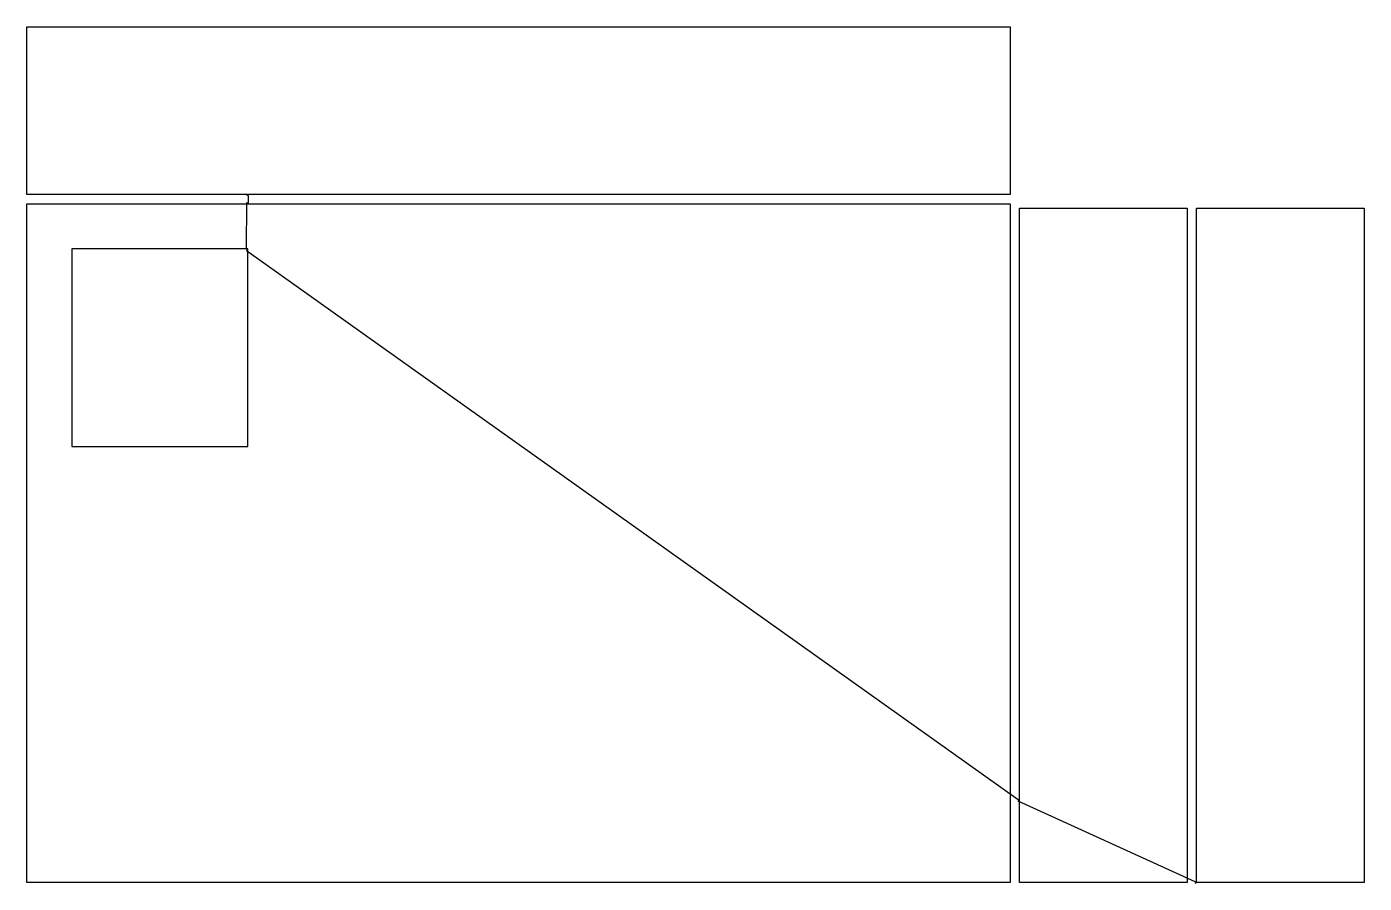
# Model space of a CAD drawing. Extents: x -449 to 449, y -288 to 287.
import ezdxf

# ---------------------------------------------------------------- set-up
doc = ezdxf.new("R2010")
doc.units = 0

msp = doc.modelspace()

# ---------------------------------------------------------------- linework, layer by layer
at = {"layer": '1', "color": 1}
for p, q in [((-448.95, 174.667), (-448.95, 287.167)), ((-448.85, 287.267), (211.15, 287.267)), ((211.25, 287.167), (211.25, 174.667)), ((-300.663, 174.567), (-448.85, 174.567)), ((211.15, 174.567), (-300.663, 174.567)), ((-448.95, -287.167), (-448.95, 168.317)), ((-448.85, 168.417), (-300.663, 168.417)), ((-300.663, 168.417), (211.15, 168.417)), ((211.25, 168.317), (211.25, -287.167)), ((217.4, -232.167), (217.4, 165.317)), ((217.5, 165.417), (330, 165.417)), ((330.1, 165.317), (330.1, -287.167)), ((336.25, -287.167), (336.25, 165.317)), ((336.35, 165.417), (448.85, 165.417)), ((448.95, 165.317), (448.95, -287.167)), ((-300.45, 138.217), (-418.75, 138.217)), ((-418.75, 138.217), (-418.75, 5.617)), ((-300.45, 137.43), (-300.45, 138.217)), ((-300.45, 5.617), (-300.45, 137.43)), ((-418.75, 5.617), (-300.45, 5.617)), ((217.4, -287.167), (217.4, -232.167)), ((211.15, -287.267), (-448.85, -287.267)), ((330, -287.267), (217.5, -287.267)), ((448.85, -287.267), (336.35, -287.267))]:
    msp.add_line(p, q, dxfattribs=at)
at = {"layer": '1', "color": 2}
for p, q in [((-300.663, 174.567), (-301.163, 173.701)), ((-300.163, 173.701), (-300.663, 174.567)), ((-301.163, 169.283), (-300.663, 168.417)), ((-300.663, 168.417), (-300.163, 169.283)), ((-300.45, 137.43), (-301.316, 137.93)), ((-301.316, 136.93), (-300.45, 137.43)), ((217.4, -232.167), (216.534, -231.667)), ((216.534, -232.667), (217.4, -232.167)), ((336.25, -287.167), (335.384, -286.667)), ((335.384, -287.667), (336.25, -287.167))]:
    msp.add_line(p, q, dxfattribs=at)
at = {"layer": '1', "color": 3}
for p, q in [((-301.163, 173.701), (-301.163, 173.701, 15)), ((-300.163, 169.283, 5), (-300.163, 173.701, 5)), ((-300.163, 173.701, 5), (-300.163, 173.701)), ((-301.316, 137.93, 5), (-301.163, 169.283, 5)), ((-301.163, 169.283, 5), (-301.163, 169.283)), ((-300.163, 169.283), (-300.163, 169.283, 5)), ((-301.316, 137.93), (-301.316, 137.93, 5)), ((216.534, -231.667, 5), (-301.316, 136.93, 5)), ((-301.316, 136.93, 5), (-301.316, 136.93)), ((216.534, -231.667), (216.534, -231.667, 5)), ((335.384, -286.667, 5), (216.534, -232.667, 5)), ((216.534, -232.667, 5), (216.534, -232.667)), ((335.384, -286.667), (335.384, -286.667, 5)), ((335.384, -287.667, 15), (335.384, -287.667, 15)), ((335.384, -287.667, 15), (335.384, -287.667))]:
    msp.add_line(p, q, dxfattribs=at)
at = {"layer": '1', "color": 1}
for centre, start, end in [((-448.85, 287.167), 90, 180), ((211.15, 287.167), 0, 90), ((-448.85, 174.667), 180, -90), ((211.15, 174.667), -90, 0), ((-448.85, 168.317), 90, 180), ((211.15, 168.317), 0, 90), ((217.5, 165.317), 90, 180), ((330, 165.317), 0, 90), ((336.35, 165.317), 90, 180), ((448.85, 165.317), 0, 90), ((-448.85, -287.167), 180, -90), ((211.15, -287.167), -90, 0), ((217.5, -287.167), 180, -90), ((330, -287.167), -90, 0), ((336.35, -287.167), 180, -90), ((448.85, -287.167), -90, 0)]:
    msp.add_arc(centre, 0.1, start, end, dxfattribs=at)

doc.saveas('drawing.dxf')
